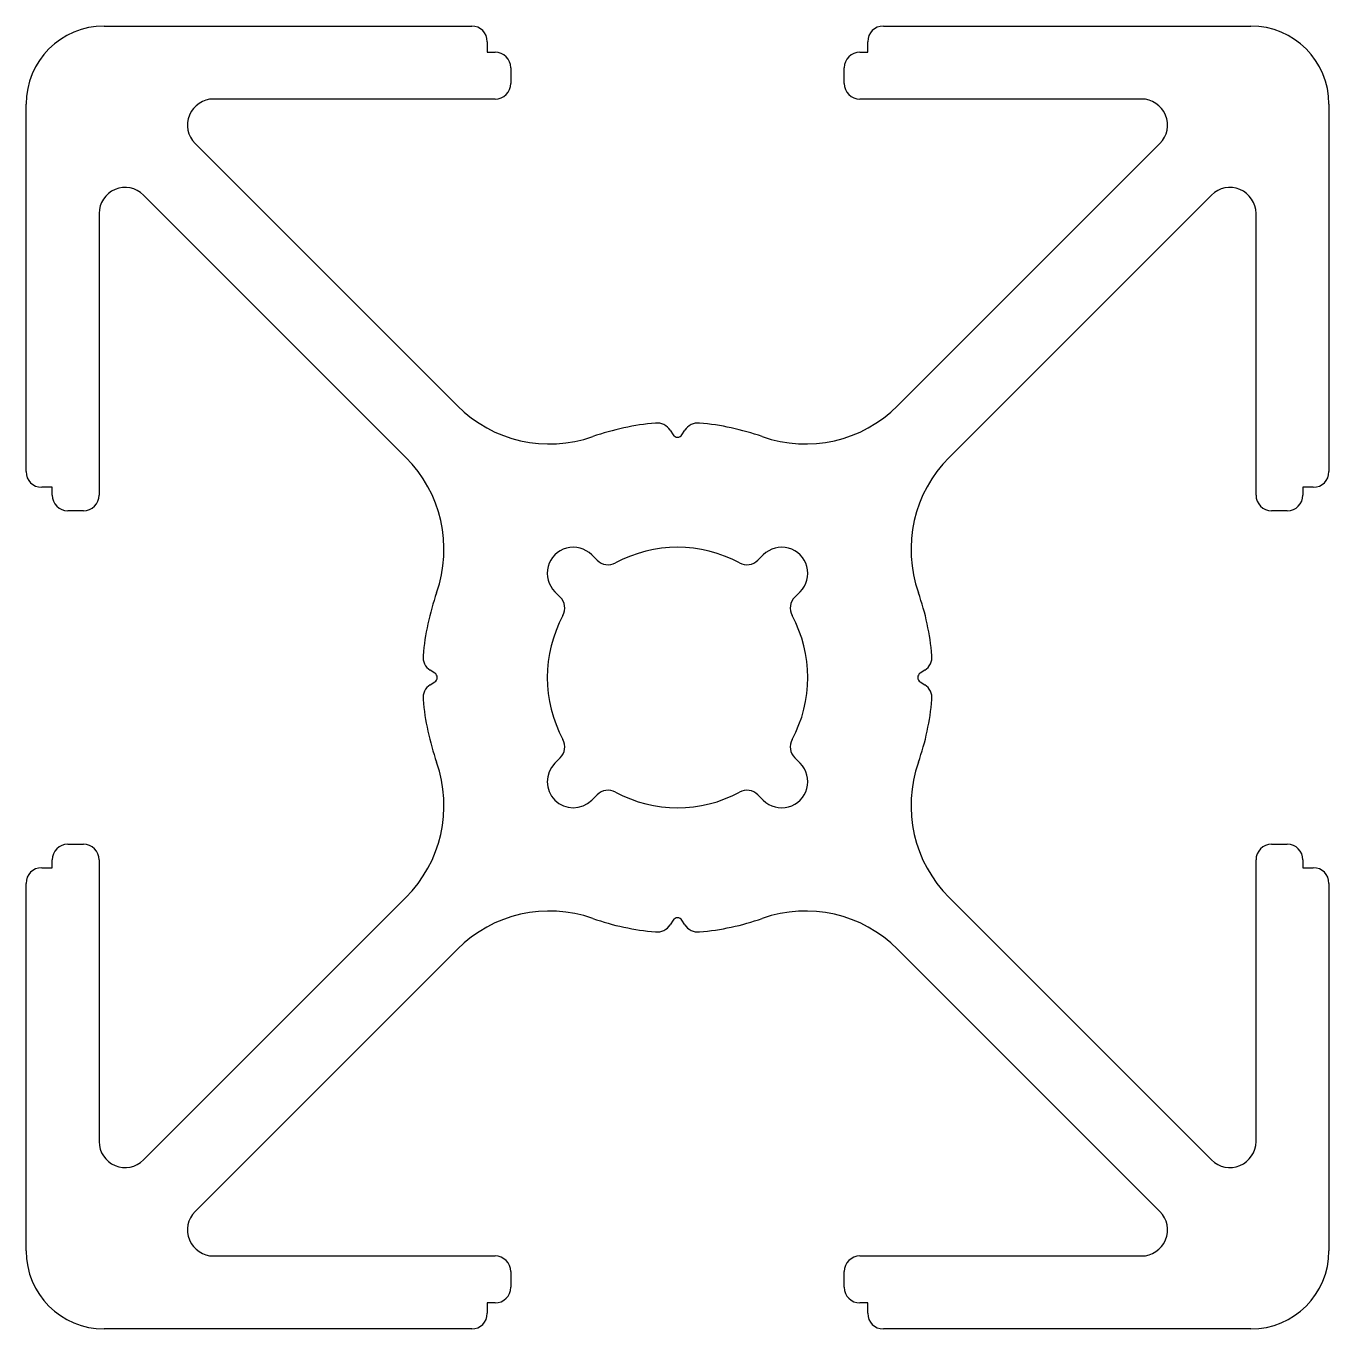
# Model space of a CAD drawing. Extents: x 0.8 to 25.8, y 1 to 26.
import ezdxf

# ---------------------------------------------------------------- set-up
doc = ezdxf.new("R2010")
doc.units = 0
doc.layers.get('0').update_dxf_attribs({"linetype": 'CONTINUOUS'})

msp = doc.modelspace()

# ---------------------------------------------------------------- linework, layer by layer
for p, q in [((2.336, 25.955), (9.386, 25.955)), ((17.286, 25.955), (24.336, 25.955)), ((9.686, 25.655), (9.686, 25.455)), ((16.986, 25.455), (16.986, 25.655)), ((9.686, 25.455), (9.836, 25.455)), ((16.836, 25.455), (16.986, 25.455)), ((10.136, 25.155), (10.136, 24.855)), ((16.536, 24.855), (16.536, 25.155)), ((9.836, 24.555), (4.433, 24.555)), ((22.238, 24.555), (16.836, 24.555)), ((0.836, 17.405), (0.836, 24.455)), ((25.836, 24.455), (25.836, 17.405)), ((4.079, 23.702), (9.112, 18.668)), ((17.559, 18.668), (22.592, 23.702)), ((3.089, 22.712), (8.123, 17.678)), ((18.549, 17.678), (23.582, 22.712)), ((2.236, 22.358), (2.236, 16.955)), ((24.436, 16.955), (24.436, 22.358)), ((13.195, 18.2), (13.251, 18.112)), ((13.42, 18.112), (13.476, 18.2)), ((1.336, 17.105), (1.136, 17.105)), ((1.336, 16.955), (1.336, 17.105)), ((25.336, 17.105), (25.336, 16.955)), ((25.536, 17.105), (25.336, 17.105)), ((1.936, 16.655), (1.636, 16.655)), ((25.036, 16.655), (24.736, 16.655)), ((11.689, 15.809), (11.792, 15.706)), ((14.879, 15.706), (14.982, 15.809)), ((11.085, 14.999), (10.982, 15.102)), ((15.689, 15.102), (15.586, 14.999)), ((8.679, 13.54), (8.591, 13.596)), ((18.08, 13.596), (17.992, 13.54)), ((8.591, 13.315), (8.679, 13.371)), ((17.992, 13.371), (18.08, 13.315)), ((10.982, 11.809), (11.085, 11.912)), ((15.586, 11.912), (15.689, 11.809)), ((11.792, 11.204), (11.689, 11.102)), ((14.982, 11.102), (14.879, 11.204)), ((1.636, 10.255), (1.936, 10.255)), ((24.736, 10.255), (25.036, 10.255)), ((1.136, 9.805), (1.336, 9.805)), ((1.336, 9.805), (1.336, 9.955)), ((2.236, 9.955), (2.236, 4.552)), ((24.436, 4.552), (24.436, 9.955)), ((25.336, 9.955), (25.336, 9.805)), ((25.336, 9.805), (25.536, 9.805)), ((0.836, 2.455), (0.836, 9.505)), ((25.836, 9.505), (25.836, 2.455)), ((3.089, 4.199), (8.123, 9.232)), ((18.549, 9.232), (23.582, 4.199)), ((13.251, 8.799), (13.195, 8.711)), ((13.476, 8.711), (13.42, 8.799)), ((4.079, 3.209), (9.112, 8.242)), ((17.559, 8.242), (22.592, 3.209)), ((4.433, 2.355), (9.836, 2.355)), ((16.836, 2.355), (22.238, 2.355)), ((10.136, 2.055), (10.136, 1.755)), ((16.536, 1.755), (16.536, 2.055)), ((9.686, 1.455), (9.686, 1.255)), ((9.836, 1.455), (9.686, 1.455)), ((16.986, 1.455), (16.836, 1.455)), ((16.986, 1.255), (16.986, 1.455)), ((9.386, 0.955), (2.336, 0.955)), ((24.336, 0.955), (17.286, 0.955))]:
    msp.add_line(p, q)
for centre, radius, start, end in [((2.336, 24.455), 1.5, 90, 180), ((9.386, 25.655), 0.3, 0, 90), ((17.286, 25.655), 0.3, 90, 180), ((24.336, 24.455), 1.5, 0, 90), ((9.836, 25.155), 0.3, 0, 90), ((16.836, 25.155), 0.3, 90, 180), ((9.836, 24.855), 0.3, 270, 0), ((16.836, 24.855), 0.3, 180, 270), ((4.433, 24.055), 0.5, 90, 225), ((22.238, 24.055), 0.5, 315, 90), ((2.736, 22.358), 0.5, 45, 180), ((23.936, 22.358), 0.5, 0, 135), ((10.88, 20.436), 2.5, 225, 289.378), ((15.791, 20.436), 2.5, 250.622, 315), ((13.336, 13.455), 4.9, 94.9072, 109.378), ((12.942, 18.038), 0.3, 32.516, 94.9072), ((13.729, 18.038), 0.3, 85.0928, 147.484), ((13.336, 13.455), 4.9, 70.622, 85.0928), ((13.336, 18.165), 0.1, 212.516, 327.484), ((6.355, 15.911), 2.5, 340.622, 45), ((20.316, 15.911), 2.5, 135, 199.378), ((1.136, 17.405), 0.3, 180, 270), ((25.536, 17.405), 0.3, 270, 360), ((1.636, 16.955), 0.3, 180, 270), ((1.936, 16.955), 0.3, 270, 360), ((24.736, 16.955), 0.3, 180, 270), ((25.036, 16.955), 0.3, 270, 360), ((11.336, 15.455), 0.5, 45, 225.0012), ((13.336, 13.455), 2.5, 61.6015, 118.3985), ((15.336, 15.455), 0.5, 315, 135.0012), ((12.004, 15.918), 0.3, 225, 298.3985), ((14.667, 15.918), 0.3, 241.6015, 315), ((13.336, 13.455), 4.9, 160.622, 175.0928), ((13.336, 13.455), 4.9, 4.9072, 19.378), ((10.872, 14.787), 0.3, 331.6015, 45), ((15.799, 14.787), 0.3, 135, 208.3985), ((13.336, 13.455), 2.5, 151.6015, 208.3985), ((13.336, 13.455), 2.5, 331.6015, 28.3985), ((8.752, 13.849), 0.3, 175.0928, 237.484), ((17.919, 13.849), 0.3, 302.516, 4.9072), ((8.626, 13.455), 0.1, 302.516, 57.484), ((18.046, 13.455), 0.1, 122.516, 237.484), ((8.752, 13.062), 0.3, 122.516, 184.9072), ((17.919, 13.062), 0.3, 355.0928, 57.484), ((13.336, 13.455), 4.9, 184.9072, 199.378), ((13.336, 13.455), 4.9, 340.622, 355.0928), ((10.872, 12.124), 0.3, 315, 28.3985), ((15.799, 12.124), 0.3, 151.6015, 225), ((6.355, 11), 2.5, 315, 19.378), ((11.336, 11.455), 0.5, 135, 315), ((15.336, 11.455), 0.5, 224.998, 45), ((20.316, 11), 2.5, 160.622, 225), ((12.004, 10.992), 0.3, 61.6015, 135), ((13.336, 13.455), 2.5, 241.6015, 298.3985), ((14.667, 10.992), 0.3, 45, 118.3985), ((1.636, 9.955), 0.3, 90, 180), ((1.936, 9.955), 0.3, 0, 90), ((24.736, 9.955), 0.3, 90, 180), ((25.036, 9.955), 0.3, 0, 90), ((1.136, 9.505), 0.3, 90, 180), ((25.536, 9.505), 0.3, 0, 90), ((10.88, 6.475), 2.5, 70.622, 135), ((13.336, 13.455), 4.9, 250.622, 265.0928), ((13.336, 8.745), 0.1, 32.516, 147.484), ((13.336, 13.455), 4.9, 274.9072, 289.378), ((15.791, 6.475), 2.5, 45, 109.378), ((12.942, 8.872), 0.3, 265.0928, 327.484), ((13.729, 8.872), 0.3, 212.516, 274.9072), ((2.736, 4.552), 0.5, 180, 315), ((23.936, 4.552), 0.5, 225, 0), ((4.433, 2.855), 0.5, 135, 270), ((22.238, 2.855), 0.5, 270, 45), ((2.336, 2.455), 1.5, 180, 270), ((9.836, 2.055), 0.3, 0, 90), ((16.836, 2.055), 0.3, 90, 180), ((24.336, 2.455), 1.5, 270, 360), ((9.836, 1.755), 0.3, 270, 360), ((16.836, 1.755), 0.3, 180, 270), ((9.386, 1.255), 0.3, 270, 0), ((17.286, 1.255), 0.3, 180, 270)]:
    msp.add_arc(centre, radius, start, end)

doc.saveas('drawing.dxf')
